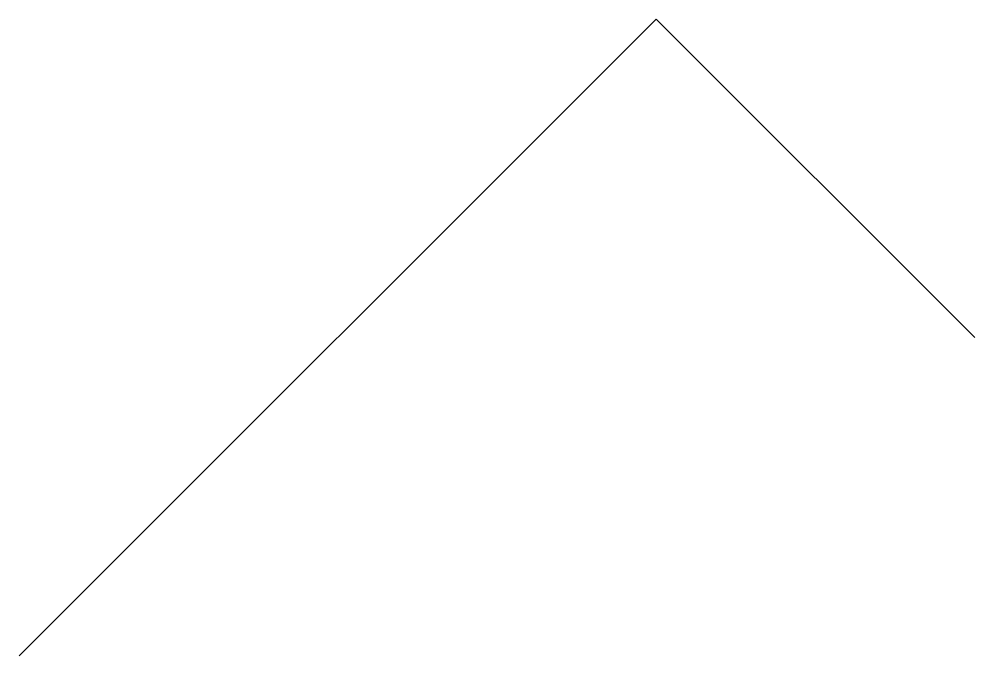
# Model space of a CAD drawing. Header units: metres. Extents: x 0 to 750, y 0 to 500.
import ezdxf

# ---------------------------------------------------------------- set-up
doc = ezdxf.new("R2010")
doc.units = ezdxf.units.M

msp = doc.modelspace()

# ---------------------------------------------------------------- linework, layer by layer
msp.add_polyline3d([(0, 0, 0), (500, 500, 300), (750, 250, 700)])

doc.saveas('drawing.dxf')
